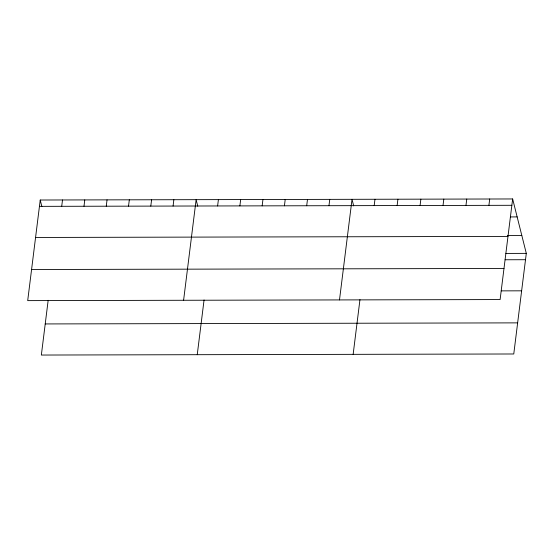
<?xml version="1.0" encoding="UTF-8"?>
<svg xmlns="http://www.w3.org/2000/svg" width="554" height="554" viewBox="0 0 554 554"><rect width="100%" height="100%" fill="white"/><g stroke="black" fill="none" stroke-linecap="round" stroke-linejoin="round"><path stroke-width="0.83" d="M40.234 200.015L27.7 300.628L500.117 299.562L512.651 198.955L40.234 200.015L41.869 206.545M48.163 300.323L41.349 355.045L513.766 353.985L526.3 253.372L512.651 198.955M61.716 206.31L62.505 199.966M83.986 206.261L84.776 199.918M106.257 206.206L107.047 199.869M128.528 206.157L129.317 199.814M150.799 206.109L151.588 199.765M173.07 206.06L173.859 199.717M183.596 300.275L196.13 199.669L197.764 206.199M197.245 354.692L204.066 299.97M217.611 205.956L218.401 199.62M239.882 205.908L240.671 199.565M262.153 205.859L262.942 199.516M284.424 205.804L285.213 199.468M306.694 205.756L307.484 199.419M328.965 205.707L329.755 199.364M339.498 299.922L352.025 199.315L353.667 205.846M353.147 354.345L359.961 299.617M374.185 205.603L374.975 199.267M397.128 205.555L397.917 199.211M420.077 205.499L420.867 199.163M443.02 205.451L443.809 199.108M465.969 205.396L466.759 199.059M488.912 205.347L489.701 199.004M39.445 206.358L511.861 205.299M510.359 216.926L517.152 216.912M507.346 235.45L521.799 235.415M35.567 237.465L507.983 236.406M505.906 253.42L526.3 253.372M505.116 259.764L525.511 259.715M31.578 269.514L503.995 268.455M501.238 290.871L521.633 290.822M45.227 323.938L517.644 322.871"/></g></svg>
